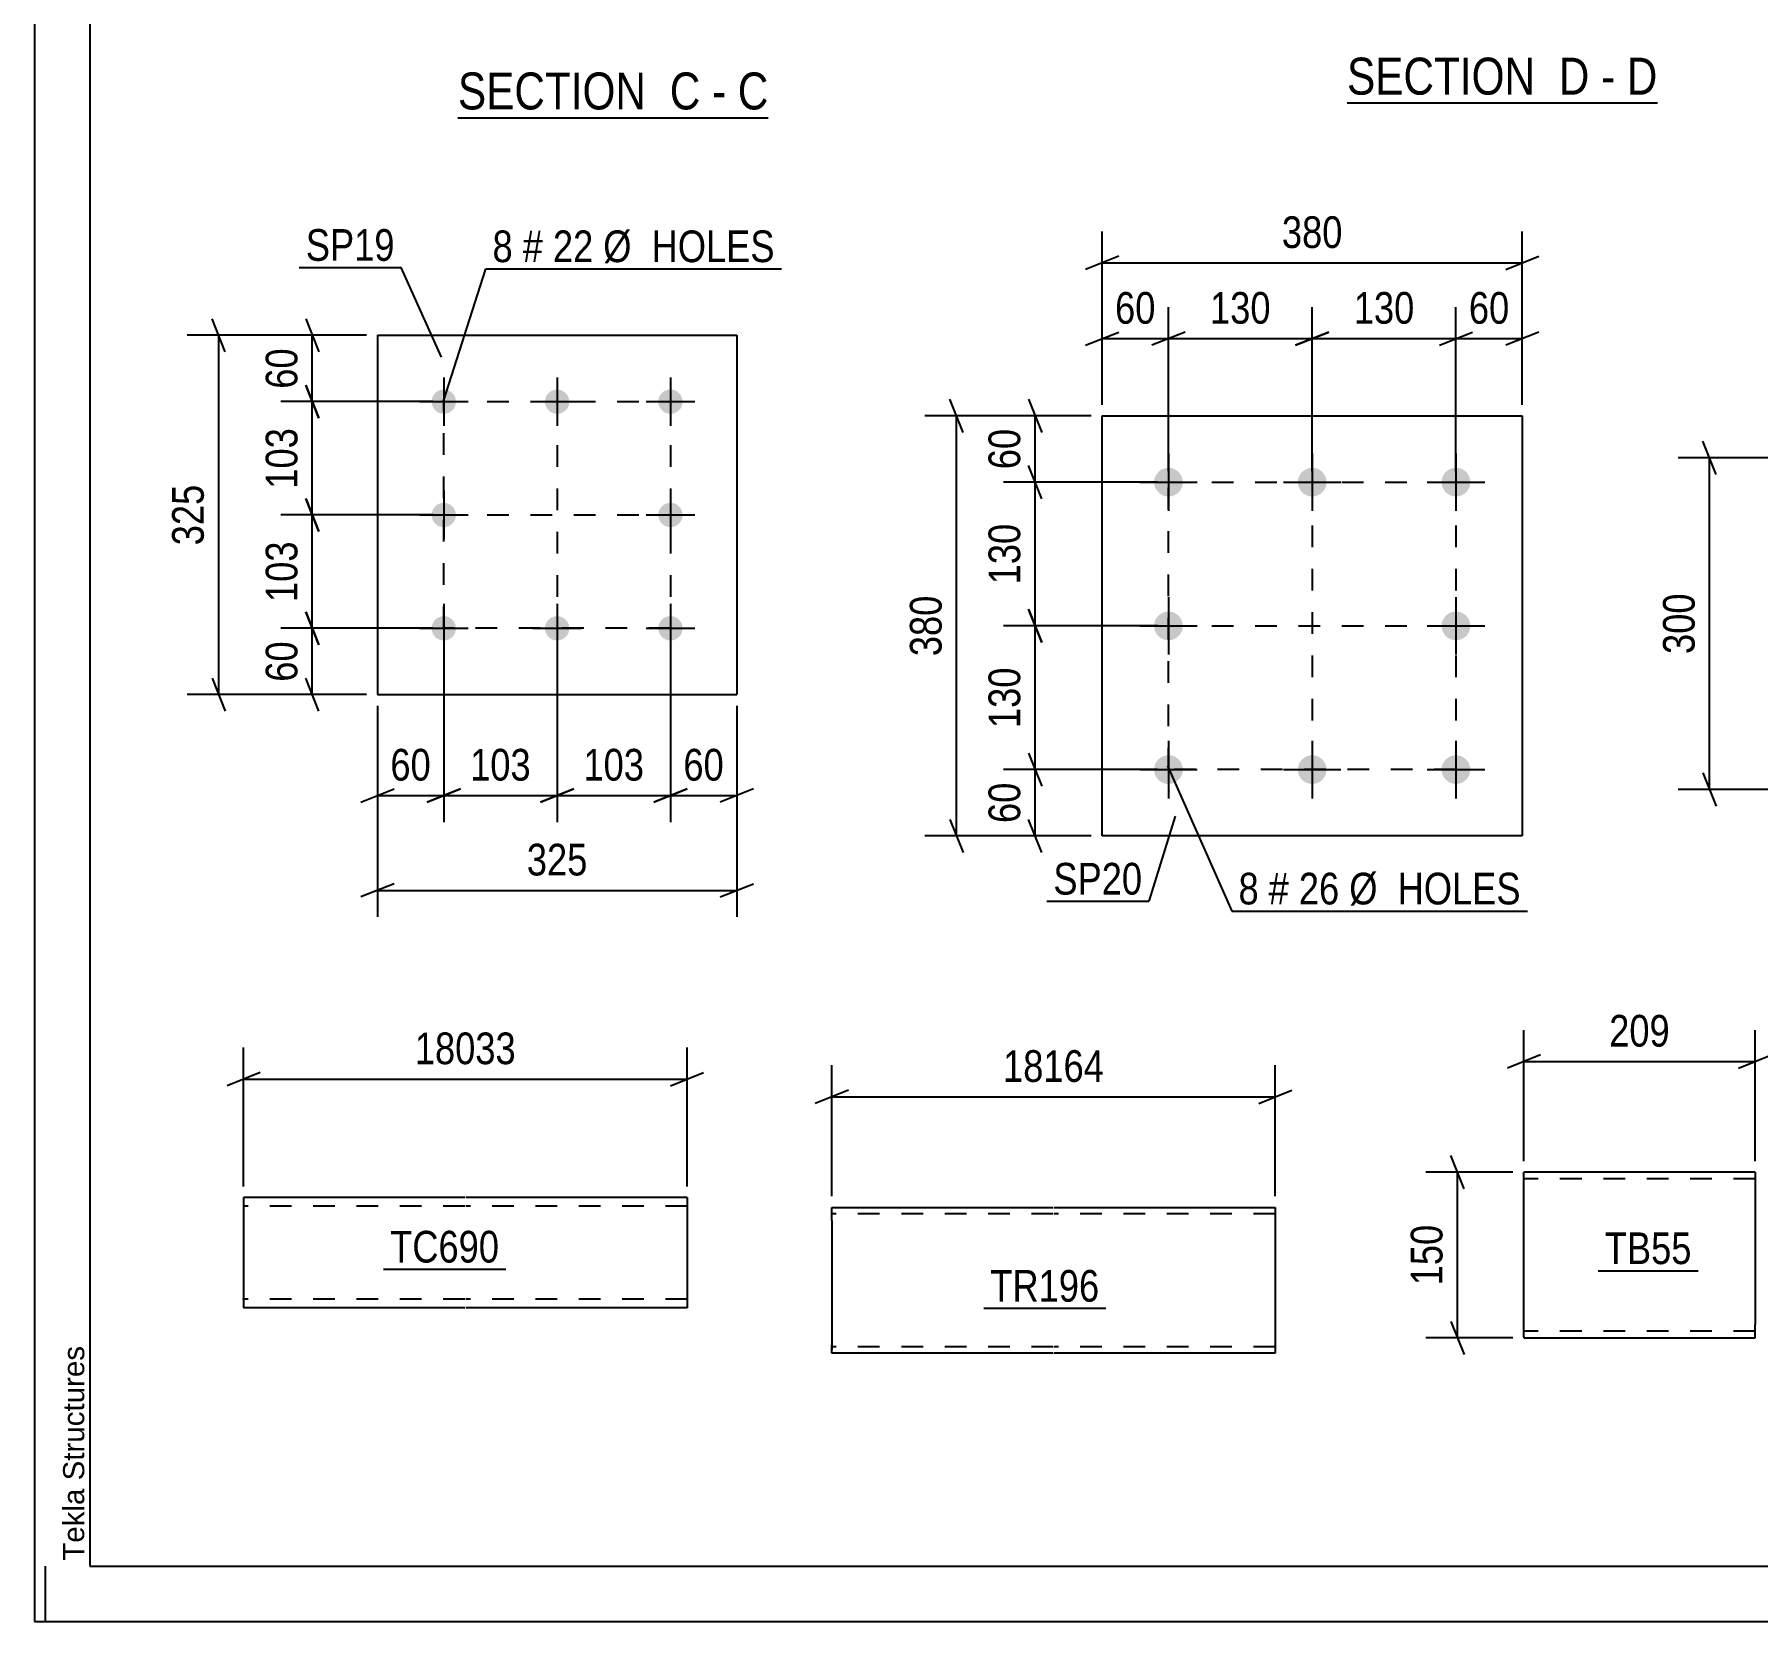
# Model space of a CAD drawing. Header units: millimetres. Extents: x 0 to 841, y 0 to 594.
# Drawn here: x 0 to 155.8, y 0 to 143.5 of the extents above; entities that cross this region are included whole.
import ezdxf

# ---------------------------------------------------------------- set-up
doc = ezdxf.new("R2010")
doc.units = ezdxf.units.MM
doc.linetypes.add('DXK_LINE_DOT2', pattern=[3.9198, 1.9599, -1.9599])
doc.styles.add('Arial', font='ARIAL.TTF', dxfattribs={"height": 0.2})
doc.styles.add('Arial Narrow', font='ARIALN.TTF', dxfattribs={"height": 0.2})

# ---------------------------------------------------------------- blocks, each defined once
blk = doc.blocks.new('Unknown-318885195-1133')
at = {"color": 5, "linetype": 'Continuous'}
for p, q in [((0, 594), (0, 0)), ((5, 589), (5, 5)), ((1, 0), (1, 5)), ((5, 5), (836, 5)), ((0, 0), (841, 0))]:
    blk.add_line(p, q, dxfattribs=at)
at = {"color": 174, "linetype": 'Continuous', "style": 'Arial'}
blk.add_text('Tekla Structures', height=1.9102, rotation=90, dxfattribs=at).set_placement((4.5, 5.5))
blk = doc.blocks.new('Unknown-318885195-13 - 5984')
at = {"color": 6, "linetype": 'Continuous'}
blk.add_line((38.3, 136.01), (66.37, 136.01), dxfattribs=at)
at = {"color": 0, "linetype": 'Continuous'}
for points in [[(56.41, 136.76), (56.41, 140.26), (38.3, 140.26), (38.3, 136.76)], [(60.23, 136.76), (60.23, 140.26), (57.46, 140.26), (57.46, 136.76)], [(62.56, 136.76), (62.56, 140.26), (61.28, 140.26), (61.28, 136.76)], [(66.37, 136.76), (66.37, 140.26), (63.61, 140.26), (63.61, 136.76)]]:
    blk.add_wipeout(points, dxfattribs=at)
at = {"color": 7, "linetype": 'Continuous', "style": 'Arial Narrow'}
for s, p in [('SECTION ', (38.3, 136.76)), ('C', (57.46, 136.76)), ('C', (63.61, 136.76)), ('-', (61.28, 136.76))]:
    blk.add_text(s, height=3.34, dxfattribs=at).set_placement(p)
blk = doc.blocks.new('Unknown-318885195-14 - 6169')
at = {"color": 6, "linetype": 'Continuous'}
blk.add_line((118.71, 137.35), (146.78, 137.35), dxfattribs=at)
at = {"color": 0, "linetype": 'Continuous'}
for points in [[(136.81, 138.1), (136.81, 141.6), (118.71, 141.6), (118.71, 138.1)], [(140.63, 138.1), (140.63, 141.6), (137.86, 141.6), (137.86, 138.1)], [(142.96, 138.1), (142.96, 141.6), (141.68, 141.6), (141.68, 138.1)], [(146.78, 138.1), (146.78, 141.6), (144.01, 141.6), (144.01, 138.1)]]:
    blk.add_wipeout(points, dxfattribs=at)
at = {"color": 7, "linetype": 'Continuous', "style": 'Arial Narrow'}
for s, p in [('SECTION ', (118.71, 138.1)), ('D', (137.86, 138.1)), ('D', (144.01, 138.1)), ('-', (141.68, 138.1))]:
    blk.add_text(s, height=3.34, dxfattribs=at).set_placement(p)
blk = doc.blocks.new('Bolt-318885195-1804 - 1755')
at = {"linetype": 'Continuous'}
for points in [[(37.02, 111.43, -1), (37.02, 109.23, -1)], [(47.27, 111.43, -1), (47.27, 109.23, -1)], [(57.52, 111.43, -1), (57.52, 109.23, -1)], [(37.02, 101.18, -1), (37.02, 98.98, -1)], [(57.52, 101.18, -1), (57.52, 98.98, -1)], [(37.02, 90.93, -1), (37.02, 88.73, -1)], [(47.27, 90.93, -1), (47.27, 88.73, -1)], [(57.52, 90.93, -1), (57.52, 88.73, -1)]]:
    blk.add_hatch(color=1, dxfattribs=at).paths.add_polyline_path(points)
at = {"color": 1, "linetype": 'Continuous'}
for p, q in [((37.02, 112.53), (37.02, 108.13)), ((47.27, 112.53), (47.27, 108.13)), ((57.52, 112.53), (57.52, 108.13)), ((34.82, 110.33), (39.22, 110.33)), ((45.07, 110.33), (49.47, 110.33)), ((55.32, 110.33), (59.72, 110.33)), ((37.02, 102.28), (37.02, 97.88)), ((57.52, 102.28), (57.52, 97.88)), ((34.82, 100.08), (39.22, 100.08)), ((55.32, 100.08), (59.72, 100.08)), ((37.02, 92.03), (37.02, 87.63)), ((47.27, 92.03), (47.27, 87.63)), ((57.52, 92.03), (57.52, 87.63)), ((34.82, 89.83), (39.22, 89.83)), ((45.07, 89.83), (49.47, 89.83)), ((55.32, 89.83), (59.72, 89.83))]:
    blk.add_line(p, q, dxfattribs=at)
blk = doc.blocks.new('Part-318885195-1771 - 1755')
at = {"color": 2, "linetype": 'Continuous'}
for p, q in [((31.02, 116.33), (31.02, 83.83)), ((31.02, 116.33), (63.52, 116.33)), ((63.52, 116.33), (63.52, 83.83)), ((31.02, 83.83), (63.52, 83.83))]:
    blk.add_line(p, q, dxfattribs=at)
blk = doc.blocks.new('Part-318885195-1685 - 1670')
at = {"color": 2, "linetype": 'Continuous'}
for p, q in [((155.61, 40.65), (134.71, 40.65)), ((134.71, 25.74), (134.71, 40.65)), ((155.61, 40.65), (155.61, 26.85)), ((155.61, 25.65), (155.61, 26.85)), ((134.71, 25.74), (134.71, 25.65)), ((134.71, 25.65), (155.61, 25.65))]:
    blk.add_line(p, q, dxfattribs=at)
at = {"color": 7, "linetype": 'DXK_LINE_DOT2'}
for p, q in [((155.61, 40.05), (134.71, 40.05)), ((155.61, 26.29), (155.61, 26.62)), ((134.71, 26.25), (134.71, 26.29)), ((155.61, 26.25), (134.71, 26.25)), ((155.61, 26.25), (155.61, 26.29))]:
    blk.add_line(p, q, dxfattribs=at)
blk = doc.blocks.new('Bolt-318885195-1551 - 1489')
at = {"linetype": 'Continuous'}
for points in [[(102.56, 104.35, -1), (102.56, 101.75, -1)], [(115.56, 104.35, -1), (115.56, 101.75, -1)], [(128.56, 104.35, -1), (128.56, 101.75, -1)], [(102.56, 91.35, -1), (102.56, 88.75, -1)], [(128.56, 91.35, -1), (128.56, 88.75, -1)], [(102.56, 78.35, -1), (102.56, 75.75, -1)], [(115.56, 78.35, -1), (115.56, 75.75, -1)], [(128.56, 78.35, -1), (128.56, 75.75, -1)]]:
    blk.add_hatch(color=1, dxfattribs=at).paths.add_polyline_path(points)
at = {"color": 1, "linetype": 'Continuous'}
for p, q in [((102.56, 105.65), (102.56, 100.45)), ((115.56, 105.65), (115.56, 100.45)), ((128.56, 105.65), (128.56, 100.45)), ((99.96, 103.05), (105.16, 103.05)), ((112.96, 103.05), (118.16, 103.05)), ((125.96, 103.05), (131.16, 103.05)), ((102.56, 92.65), (102.56, 87.45)), ((128.56, 92.65), (128.56, 87.45)), ((99.96, 90.05), (105.16, 90.05)), ((125.96, 90.05), (131.16, 90.05)), ((102.56, 79.65), (102.56, 74.45)), ((115.56, 79.65), (115.56, 74.45)), ((128.56, 79.65), (128.56, 74.45)), ((99.96, 77.05), (105.16, 77.05)), ((112.96, 77.05), (118.16, 77.05)), ((125.96, 77.05), (131.16, 77.05))]:
    blk.add_line(p, q, dxfattribs=at)
blk = doc.blocks.new('Part-318885195-1566 - 1489')
at = {"color": 2, "linetype": 'Continuous'}
for p, q in [((96.56, 71.05), (96.56, 109.05)), ((96.56, 109.05), (134.56, 109.05)), ((134.56, 109.05), (134.56, 71.05)), ((134.56, 71.05), (96.56, 71.05))]:
    blk.add_line(p, q, dxfattribs=at)
blk = doc.blocks.new('Part-318885195-1242 - 1225')
at = {"color": 2, "linetype": 'Continuous'}
for p, q in [((72.12, 36.26), (72.12, 37.46)), ((72.12, 37.46), (92.12, 37.46)), ((92.22, 37.46), (112.22, 37.46)), ((112.22, 37.46), (112.22, 37.37)), ((72.12, 36.26), (72.12, 25)), ((112.22, 37.37), (112.22, 36.26)), ((112.22, 36.26), (112.22, 24.26)), ((72.12, 24.35), (72.12, 25)), ((72.12, 24.26), (72.12, 24.35)), ((92.12, 24.26), (72.12, 24.26)), ((112.22, 24.26), (92.22, 24.26))]:
    blk.add_line(p, q, dxfattribs=at)
at = {"color": 7, "linetype": 'DXK_LINE_DOT2'}
for p, q in [((92.12, 36.86), (72.12, 36.86)), ((112.22, 36.86), (92.22, 36.86)), ((112.22, 37.11), (112.22, 36.26)), ((72.12, 25), (72.12, 24.61)), ((112.22, 24.91), (112.22, 25)), ((72.12, 24.86), (72.12, 24.91)), ((92.12, 24.86), (72.12, 24.86)), ((112.22, 24.86), (92.22, 24.86)), ((112.22, 24.86), (112.22, 24.91)), ((112.22, 24.86), (112.22, 24.91))]:
    blk.add_line(p, q, dxfattribs=at)
blk = doc.blocks.new('Part-318885195-4227 - 4221')
at = {"color": 2, "linetype": 'Continuous'}
for p, q in [((38.92, 38.36), (18.92, 38.36)), ((18.92, 38.36), (18.92, 28.36)), ((59.02, 38.36), (39.02, 38.36)), ((59.02, 38.36), (59.02, 36.76)), ((59.02, 36.76), (59.02, 28.36)), ((38.92, 28.36), (18.92, 28.36)), ((59.02, 28.36), (39.02, 28.36))]:
    blk.add_line(p, q, dxfattribs=at)
at = {"color": 7, "linetype": 'DXK_LINE_DOT2'}
for p, q in [((38.92, 37.56), (18.92, 37.56)), ((59.02, 37.56), (39.02, 37.56)), ((18.92, 29.16), (18.92, 29.22)), ((38.92, 29.16), (18.92, 29.16)), ((59.02, 29.16), (39.02, 29.16)), ((59.02, 29.16), (59.02, 29.22))]:
    blk.add_line(p, q, dxfattribs=at)
blk = doc.blocks.new('Rectangle-318885195-1891 - 1755')
at = {"color": 1, "linetype": 'DXK_LINE_DOT2'}
blk.add_lwpolyline([(37.02, 110.33), (57.52, 110.33), (57.52, 89.83), (37.02, 89.83), (37.02, 110.33)], close=True, dxfattribs=at)
blk = doc.blocks.new('Line-318885195-1877 - 1755')
at = {"color": 1, "linetype": 'DXK_LINE_DOT2'}
blk.add_line((37.02, 100.08), (57.52, 100.08), dxfattribs=at)
blk = doc.blocks.new('Rectangle-318885195-1655 - 1489')
at = {"color": 1, "linetype": 'DXK_LINE_DOT2'}
blk.add_lwpolyline([(102.56, 103.05), (128.56, 103.05), (128.56, 77.05), (102.56, 77.05), (102.56, 103.05)], close=True, dxfattribs=at)
blk = doc.blocks.new('Line-318885195-1884 - 1755')
at = {"color": 1, "linetype": 'DXK_LINE_DOT2'}
blk.add_line((47.27, 110.33), (47.27, 89.83), dxfattribs=at)
blk = doc.blocks.new('Line-318885195-1639 - 1489')
at = {"color": 1, "linetype": 'DXK_LINE_DOT2'}
blk.add_line((115.56, 103.05), (115.56, 77.05), dxfattribs=at)
blk = doc.blocks.new('Line-318885195-1647 - 1489')
at = {"color": 1, "linetype": 'DXK_LINE_DOT2'}
blk.add_line((102.56, 90.05), (128.56, 90.05), dxfattribs=at)
blk = doc.blocks.new('StraightDimension-318885195-1816 - 1755')
at = {"color": 7, "linetype": 'Continuous'}
for p, q in [((24.53, 91.33), (25.73, 88.33)), ((36.02, 89.83), (22.28, 89.83)), ((25.13, 83.83), (25.13, 89.83)), ((25.73, 82.33), (24.53, 85.33)), ((30.02, 83.83), (22.28, 83.83))]:
    blk.add_line(p, q, dxfattribs=at)
at = {"color": 0}
blk.add_wipeout([(24.38, 89.26), (20.18, 89.26), (20.18, 84.4), (24.38, 84.4)], dxfattribs=at)
at = {"color": 3, "style": 'Arial Narrow'}
blk.add_text('60', height=2.863, rotation=90.0002, dxfattribs=at).set_placement((23.78, 85))
blk = doc.blocks.new('StraightDimension-318885195-1806 - 1755')
at = {"color": 7, "linetype": 'Continuous'}
for p, q in [((24.53, 117.83), (25.73, 114.83)), ((30.02, 116.33), (22.28, 116.33)), ((25.13, 110.33), (25.13, 116.33)), ((25.73, 108.83), (24.53, 111.83)), ((36.02, 110.33), (22.28, 110.33))]:
    blk.add_line(p, q, dxfattribs=at)
at = {"color": 0}
blk.add_wipeout([(24.38, 115.76), (20.18, 115.76), (20.18, 110.9), (24.38, 110.9)], dxfattribs=at)
at = {"color": 3, "style": 'Arial Narrow'}
blk.add_text('60', height=2.863, rotation=90.0002, dxfattribs=at).set_placement((23.78, 111.5))
blk = doc.blocks.new('StraightDimension-318885195-1831 - 1755')
at = {"color": 7, "linetype": 'Continuous'}
for p, q in [((31.02, 82.83), (31.02, 63.73)), ((63.52, 82.83), (63.52, 63.73)), ((32.52, 66.73), (29.52, 65.53)), ((31.02, 66.13), (63.52, 66.13)), ((62.02, 65.53), (65.02, 66.73))]:
    blk.add_line(p, q, dxfattribs=at)
at = {"color": 0}
blk.add_wipeout([(50.61, 66.88), (50.61, 71.08), (43.93, 71.08), (43.93, 66.88)], dxfattribs=at)
at = {"color": 3, "style": 'Arial Narrow'}
blk.add_text('325', height=2.863, dxfattribs=at).set_placement((44.53, 67.48))
blk = doc.blocks.new('StraightDimension-318885195-18808 - 1755')
at = {"color": 7, "linetype": 'Continuous'}
for p, q in [((24.53, 111.83), (25.73, 108.83)), ((36.02, 110.33), (22.28, 110.33)), ((25.13, 100.08), (25.13, 110.33)), ((25.73, 98.58), (24.53, 101.58)), ((36.02, 100.08), (22.28, 100.08))]:
    blk.add_line(p, q, dxfattribs=at)
at = {"color": 0}
blk.add_wipeout([(24.38, 108.55), (20.18, 108.55), (20.18, 101.86), (24.38, 101.86)], dxfattribs=at)
at = {"color": 3, "style": 'Arial Narrow'}
blk.add_text('103', height=2.863, rotation=90.0002, dxfattribs=at).set_placement((23.78, 102.46))
blk = doc.blocks.new('StraightDimension-318885195-1846 - 1755')
at = {"color": 7, "linetype": 'Continuous'}
for p, q in [((57.52, 88.83), (57.52, 72.31)), ((63.52, 82.83), (63.52, 72.31)), ((56.02, 74.11), (59.02, 75.31)), ((65.02, 75.31), (62.02, 74.11)), ((57.52, 74.71), (63.52, 74.71))]:
    blk.add_line(p, q, dxfattribs=at)
at = {"color": 0}
blk.add_wipeout([(62.95, 75.46), (62.95, 79.66), (58.09, 79.66), (58.09, 75.46)], dxfattribs=at)
at = {"color": 3, "style": 'Arial Narrow'}
blk.add_text('60', height=2.863, dxfattribs=at).set_placement((58.69, 76.06))
blk = doc.blocks.new('StraightDimension-318885195-18830 - 1755')
at = {"color": 7, "linetype": 'Continuous'}
for p, q in [((47.27, 88.83), (47.27, 72.31)), ((57.52, 88.83), (57.52, 72.31)), ((45.77, 74.11), (48.77, 75.31)), ((59.02, 75.31), (56.02, 74.11)), ((47.27, 74.71), (57.52, 74.71))]:
    blk.add_line(p, q, dxfattribs=at)
at = {"color": 0}
blk.add_wipeout([(55.74, 75.46), (55.74, 79.66), (49.05, 79.66), (49.05, 75.46)], dxfattribs=at)
at = {"color": 3, "style": 'Arial Narrow'}
blk.add_text('103', height=2.863, dxfattribs=at).set_placement((49.65, 76.06))
blk = doc.blocks.new('StraightDimension-318885195-1856 - 1755')
at = {"color": 7, "linetype": 'Continuous'}
for p, q in [((37.02, 88.83), (37.02, 72.31)), ((31.02, 82.83), (31.02, 72.31)), ((29.52, 74.11), (32.52, 75.31)), ((38.52, 75.31), (35.52, 74.11)), ((31.02, 74.71), (37.02, 74.71))]:
    blk.add_line(p, q, dxfattribs=at)
at = {"color": 0}
blk.add_wipeout([(36.45, 75.46), (36.45, 79.66), (31.59, 79.66), (31.59, 75.46)], dxfattribs=at)
at = {"color": 3, "style": 'Arial Narrow'}
blk.add_text('60', height=2.863, dxfattribs=at).set_placement((32.19, 76.06))
blk = doc.blocks.new('StraightDimension-318885195-1867 - 1755')
at = {"color": 7, "linetype": 'Continuous'}
for p, q in [((17.26, 114.83), (16.06, 117.83)), ((30.02, 116.33), (13.81, 116.33)), ((16.66, 83.83), (16.66, 116.33)), ((16.06, 85.33), (17.26, 82.33)), ((30.02, 83.83), (13.81, 83.83))]:
    blk.add_line(p, q, dxfattribs=at)
at = {"color": 0}
blk.add_wipeout([(15.91, 103.42), (11.71, 103.42), (11.71, 96.74), (15.91, 96.74)], dxfattribs=at)
at = {"color": 3, "style": 'Arial Narrow'}
blk.add_text('325', height=2.863, rotation=90.0002, dxfattribs=at).set_placement((15.31, 97.34))
blk = doc.blocks.new('StraightDimension-318885195-18806 - 1755')
at = {"color": 7, "linetype": 'Continuous'}
for p, q in [((24.53, 101.58), (25.73, 98.58)), ((36.02, 100.08), (22.28, 100.08)), ((25.13, 89.83), (25.13, 100.08)), ((25.73, 88.33), (24.53, 91.33)), ((36.02, 89.83), (22.28, 89.83))]:
    blk.add_line(p, q, dxfattribs=at)
at = {"color": 0}
blk.add_wipeout([(24.38, 98.3), (20.18, 98.3), (20.18, 91.61), (24.38, 91.61)], dxfattribs=at)
at = {"color": 3, "style": 'Arial Narrow'}
blk.add_text('103', height=2.863, rotation=90.0002, dxfattribs=at).set_placement((23.78, 92.21))
blk = doc.blocks.new('StraightDimension-318885195-18828 - 1755')
at = {"color": 7, "linetype": 'Continuous'}
for p, q in [((37.02, 88.83), (37.02, 72.31)), ((47.27, 88.83), (47.27, 72.31)), ((35.52, 74.11), (38.52, 75.31)), ((48.77, 75.31), (45.77, 74.11)), ((37.02, 74.71), (47.27, 74.71))]:
    blk.add_line(p, q, dxfattribs=at)
at = {"color": 0}
blk.add_wipeout([(45.49, 75.46), (45.49, 79.66), (38.8, 79.66), (38.8, 75.46)], dxfattribs=at)
at = {"color": 3, "style": 'Arial Narrow'}
blk.add_text('103', height=2.863, dxfattribs=at).set_placement((39.4, 76.06))
blk = doc.blocks.new('StraightDimension-318885195-1687 - 1670')
at = {"color": 7, "linetype": 'Continuous'}
for p, q in [((129.29, 39.15), (128.09, 42.15)), ((133.71, 40.65), (125.84, 40.65)), ((128.69, 25.65), (128.69, 40.65)), ((128.09, 27.15), (129.29, 24.15)), ((133.71, 25.65), (125.84, 25.65))]:
    blk.add_line(p, q, dxfattribs=at)
at = {"color": 0}
blk.add_wipeout([(127.94, 36.49), (123.74, 36.49), (123.74, 29.81), (127.94, 29.81)], dxfattribs=at)
at = {"color": 3, "style": 'Arial Narrow'}
blk.add_text('150', height=2.863, rotation=90.0002, dxfattribs=at).set_placement((127.34, 30.41))
blk = doc.blocks.new('StraightDimension-318885195-1698 - 1670')
at = {"color": 7, "linetype": 'Continuous'}
for p, q in [((134.71, 41.65), (134.71, 53.5)), ((155.61, 41.65), (155.61, 53.5)), ((136.21, 51.25), (133.21, 50.05)), ((134.71, 50.65), (155.61, 50.65)), ((154.11, 50.05), (157.11, 51.25))]:
    blk.add_line(p, q, dxfattribs=at)
at = {"color": 0}
blk.add_wipeout([(148.5, 51.4), (148.5, 55.6), (141.82, 55.6), (141.82, 51.4)], dxfattribs=at)
at = {"color": 3, "style": 'Arial Narrow'}
blk.add_text('209', height=2.863, dxfattribs=at).set_placement((142.42, 52))
blk = doc.blocks.new('StraightDimension-318885195-18734 - 1489')
at = {"color": 7, "linetype": 'Continuous'}
for p, q in [((102.56, 104.05), (102.56, 118.88)), ((115.56, 104.05), (115.56, 118.88)), ((104.06, 116.63), (101.06, 115.43)), ((102.56, 116.03), (115.56, 116.03)), ((114.06, 115.43), (117.06, 116.63))]:
    blk.add_line(p, q, dxfattribs=at)
at = {"color": 0}
blk.add_wipeout([(112.4, 116.78), (112.4, 120.98), (105.72, 120.98), (105.72, 116.78)], dxfattribs=at)
at = {"color": 3, "style": 'Arial Narrow'}
blk.add_text('130', height=2.863, dxfattribs=at).set_placement((106.32, 117.38))
blk = doc.blocks.new('StraightDimension-318885195-1568 - 1489')
at = {"color": 7, "linetype": 'Continuous'}
for p, q in [((96.56, 110.05), (96.56, 118.88)), ((102.56, 104.05), (102.56, 118.88)), ((95.06, 115.43), (98.06, 116.63)), ((96.56, 116.03), (102.56, 116.03)), ((104.06, 116.63), (101.06, 115.43))]:
    blk.add_line(p, q, dxfattribs=at)
at = {"color": 0}
blk.add_wipeout([(101.99, 116.78), (101.99, 120.98), (97.13, 120.98), (97.13, 116.78)], dxfattribs=at)
at = {"color": 3, "style": 'Arial Narrow'}
blk.add_text('60', height=2.863, dxfattribs=at).set_placement((97.73, 117.38))
blk = doc.blocks.new('StraightDimension-318885195-1582 - 1489')
at = {"color": 7, "linetype": 'Continuous'}
for p, q in [((128.56, 104.05), (128.56, 118.88)), ((134.56, 110.05), (134.56, 118.88)), ((127.06, 115.43), (130.06, 116.63)), ((128.56, 116.03), (134.56, 116.03)), ((136.06, 116.63), (133.06, 115.43))]:
    blk.add_line(p, q, dxfattribs=at)
at = {"color": 0}
blk.add_wipeout([(133.99, 116.78), (133.99, 120.98), (129.13, 120.98), (129.13, 116.78)], dxfattribs=at)
at = {"color": 3, "style": 'Arial Narrow'}
blk.add_text('60', height=2.863, dxfattribs=at).set_placement((129.73, 117.38))
blk = doc.blocks.new('StraightDimension-318885195-1593 - 1489')
at = {"color": 7, "linetype": 'Continuous'}
for p, q in [((89.9, 78.55), (91.1, 75.55)), ((101.56, 77.05), (87.65, 77.05)), ((90.5, 71.05), (90.5, 77.05)), ((91.1, 69.55), (89.9, 72.55)), ((95.56, 71.05), (87.65, 71.05))]:
    blk.add_line(p, q, dxfattribs=at)
at = {"color": 0}
blk.add_wipeout([(89.75, 76.48), (85.55, 76.48), (85.55, 71.62), (89.75, 71.62)], dxfattribs=at)
at = {"color": 3, "style": 'Arial Narrow'}
blk.add_text('60', height=2.863, rotation=90.0002, dxfattribs=at).set_placement((89.15, 72.22))
blk = doc.blocks.new('StraightDimension-318885195-1607 - 1489')
at = {"color": 7, "linetype": 'Continuous'}
for p, q in [((89.9, 110.55), (91.1, 107.55)), ((95.56, 109.05), (87.65, 109.05)), ((90.5, 103.05), (90.5, 109.05)), ((91.1, 101.55), (89.9, 104.55)), ((101.56, 103.05), (87.65, 103.05))]:
    blk.add_line(p, q, dxfattribs=at)
at = {"color": 0}
blk.add_wipeout([(89.75, 108.48), (85.55, 108.48), (85.55, 103.62), (89.75, 103.62)], dxfattribs=at)
at = {"color": 3, "style": 'Arial Narrow'}
blk.add_text('60', height=2.863, rotation=90.0002, dxfattribs=at).set_placement((89.15, 104.22))
blk = doc.blocks.new('StraightDimension-318885195-1618 - 1489')
at = {"color": 7, "linetype": 'Continuous'}
for p, q in [((96.56, 110.05), (96.56, 125.73)), ((134.56, 110.05), (134.56, 125.73)), ((98.06, 123.48), (95.06, 122.28)), ((133.06, 122.28), (136.06, 123.48)), ((96.56, 122.88), (134.56, 122.88))]:
    blk.add_line(p, q, dxfattribs=at)
at = {"color": 0}
blk.add_wipeout([(118.9, 123.63), (118.9, 127.83), (112.22, 127.83), (112.22, 123.63)], dxfattribs=at)
at = {"color": 3, "style": 'Arial Narrow'}
blk.add_text('380', height=2.863, dxfattribs=at).set_placement((112.82, 124.23))
blk = doc.blocks.new('StraightDimension-318885195-1629 - 1489')
at = {"color": 7, "linetype": 'Continuous'}
for p, q in [((83.99, 107.55), (82.79, 110.55)), ((95.56, 109.05), (80.54, 109.05)), ((83.39, 71.05), (83.39, 109.05)), ((82.79, 72.55), (83.99, 69.55)), ((95.56, 71.05), (80.54, 71.05))]:
    blk.add_line(p, q, dxfattribs=at)
at = {"color": 0}
blk.add_wipeout([(82.64, 93.39), (78.44, 93.39), (78.44, 86.71), (82.64, 86.71)], dxfattribs=at)
at = {"color": 3, "style": 'Arial Narrow'}
blk.add_text('380', height=2.863, rotation=90.0002, dxfattribs=at).set_placement((82.04, 87.31))
blk = doc.blocks.new('StraightDimension-318885195-18736 - 1489')
at = {"color": 7, "linetype": 'Continuous'}
for p, q in [((115.56, 104.05), (115.56, 118.88)), ((128.56, 104.05), (128.56, 118.88)), ((117.06, 116.63), (114.06, 115.43)), ((115.56, 116.03), (128.56, 116.03)), ((127.06, 115.43), (130.06, 116.63))]:
    blk.add_line(p, q, dxfattribs=at)
at = {"color": 0}
blk.add_wipeout([(125.4, 116.78), (125.4, 120.98), (118.72, 120.98), (118.72, 116.78)], dxfattribs=at)
at = {"color": 3, "style": 'Arial Narrow'}
blk.add_text('130', height=2.863, dxfattribs=at).set_placement((119.32, 117.38))
blk = doc.blocks.new('StraightDimension-318885195-18750 - 1489')
at = {"color": 7, "linetype": 'Continuous'}
for p, q in [((91.1, 88.55), (89.9, 91.55)), ((101.56, 90.05), (87.65, 90.05)), ((90.5, 77.05), (90.5, 90.05)), ((89.9, 78.55), (91.1, 75.55)), ((101.56, 77.05), (87.65, 77.05))]:
    blk.add_line(p, q, dxfattribs=at)
at = {"color": 0}
blk.add_wipeout([(89.75, 86.89), (85.55, 86.89), (85.55, 80.21), (89.75, 80.21)], dxfattribs=at)
at = {"color": 3, "style": 'Arial Narrow'}
blk.add_text('130', height=2.863, rotation=90.0002, dxfattribs=at).set_placement((89.15, 80.81))
blk = doc.blocks.new('StraightDimension-318885195-18752 - 1489')
at = {"color": 7, "linetype": 'Continuous'}
for p, q in [((91.1, 101.55), (89.9, 104.55)), ((101.56, 103.05), (87.65, 103.05)), ((90.5, 90.05), (90.5, 103.05)), ((89.9, 91.55), (91.1, 88.55)), ((101.56, 90.05), (87.65, 90.05))]:
    blk.add_line(p, q, dxfattribs=at)
at = {"color": 0}
blk.add_wipeout([(89.75, 99.89), (85.55, 99.89), (85.55, 93.21), (89.75, 93.21)], dxfattribs=at)
at = {"color": 3, "style": 'Arial Narrow'}
blk.add_text('130', height=2.863, rotation=90.0002, dxfattribs=at).set_placement((89.15, 93.81))
blk = doc.blocks.new('StraightDimension-318885195-1320 - 1225')
at = {"color": 7, "linetype": 'Continuous'}
for p, q in [((72.12, 38.46), (72.12, 50.31)), ((112.22, 38.46), (112.22, 50.31)), ((73.62, 48.06), (70.62, 46.86)), ((72.12, 47.46), (112.22, 47.46)), ((110.72, 46.86), (113.72, 48.06))]:
    blk.add_line(p, q, dxfattribs=at)
at = {"color": 0}
blk.add_wipeout([(97.34, 48.21), (97.34, 52.41), (87, 52.41), (87, 48.21)], dxfattribs=at)
at = {"color": 3, "style": 'Arial Narrow'}
blk.add_text('18164', height=2.863, dxfattribs=at).set_placement((87.6, 48.81))
blk = doc.blocks.new('StraightDimension-318885195-4230 - 4221')
at = {"color": 7, "linetype": 'Continuous'}
for p, q in [((18.92, 39.36), (18.92, 51.91)), ((59.02, 39.36), (59.02, 51.91)), ((20.42, 49.66), (17.42, 48.46)), ((18.92, 49.06), (59.02, 49.06)), ((57.52, 48.46), (60.52, 49.66))]:
    blk.add_line(p, q, dxfattribs=at)
at = {"color": 0}
blk.add_wipeout([(44.14, 49.81), (44.14, 54.01), (33.8, 54.01), (33.8, 49.81)], dxfattribs=at)
at = {"color": 3, "style": 'Arial Narrow'}
blk.add_text('18033', height=2.863, dxfattribs=at).set_placement((34.4, 50.41))
blk = doc.blocks.new('StraightDimension-318885195-4408 - 4265')
at = {"color": 7, "linetype": 'Continuous'}
for p, q in [((152.1, 103.75), (150.9, 106.75)), ((168.79, 105.25), (148.65, 105.25)), ((151.5, 75.25), (151.5, 105.25)), ((150.9, 76.75), (152.1, 73.75)), ((168.79, 75.25), (148.65, 75.25))]:
    blk.add_line(p, q, dxfattribs=at)
at = {"color": 0}
blk.add_wipeout([(150.75, 93.59), (146.55, 93.59), (146.55, 86.91), (150.75, 86.91)], dxfattribs=at)
at = {"color": 3, "style": 'Arial Narrow'}
blk.add_text('300', height=2.863, rotation=90.0002, dxfattribs=at).set_placement((150.15, 87.51))
blk = doc.blocks.new('Mark-318885195-1800 - 1755')
at = {"color": 0}
for points in [[(43.26, 122.95), (43.26, 125.95), (41.43, 125.95), (41.43, 122.95)], [(45.99, 122.95), (45.99, 125.95), (44.16, 125.95), (44.16, 122.95)], [(50.54, 122.95), (50.54, 125.95), (46.89, 125.95), (46.89, 122.95)], [(66.97, 122.95), (66.97, 125.95), (51.44, 125.95), (51.44, 122.95)]]:
    blk.add_wipeout(points, dxfattribs=at)
for points in [[(43.26, 122.95), (43.26, 125.95), (41.43, 125.95), (41.43, 122.95)], [(45.99, 122.95), (45.99, 125.95), (44.16, 125.95), (44.16, 122.95)], [(50.54, 122.95), (50.54, 125.95), (46.89, 125.95), (46.89, 122.95)], [(66.97, 122.95), (66.97, 125.95), (51.44, 125.95), (51.44, 122.95)]]:
    blk.add_wipeout(points, dxfattribs=at)
at = {"color": 7, "linetype": 'Continuous'}
for p, q in [((36.98, 110.37), (40.83, 122.35)), ((40.83, 122.35), (67.57, 122.35))]:
    blk.add_line(p, q, dxfattribs=at)
at = {"color": 3, "style": 'Arial Narrow'}
for s, height, p in [('8', 2.86, (41.43, 122.95)), ('#', 2.86, (44.16, 122.95)), ('22', 2.863, (46.89, 122.95)), ('Ø  HOLES', 2.863, (51.44, 122.95))]:
    blk.add_text(s, height=height, dxfattribs=at).set_placement(p)
blk = doc.blocks.new('Mark-318885195-1767 - 1755')
at = {"color": 0}
blk.add_wipeout([(32.58, 123.07), (32.58, 126.07), (24.54, 126.07), (24.54, 123.07)], dxfattribs=at)
blk.add_wipeout([(32.58, 123.07), (32.58, 126.07), (24.54, 126.07), (24.54, 123.07)], dxfattribs=at)
at = {"color": 30, "linetype": 'Continuous'}
for p in [(23.94, 122.47), (36.82, 114.34)]:
    blk.add_line(p, (33.18, 122.47), dxfattribs=at)
at = {"color": 3, "style": 'Arial Narrow'}
blk.add_text('SP19', height=2.863, dxfattribs=at).set_placement((24.54, 123.07))
blk = doc.blocks.new('Mark-318885195-1683 - 1670')
at = {"color": 0}
blk.add_wipeout([(149.88, 32.33), (149.88, 35.33), (142.02, 35.33), (142.02, 32.33)], dxfattribs=at)
blk.add_wipeout([(149.88, 32.33), (149.88, 35.33), (142.02, 35.33), (142.02, 32.33)], dxfattribs=at)
at = {"color": 30, "linetype": 'Continuous'}
blk.add_line((141.42, 31.73), (150.48, 31.73), dxfattribs=at)
at = {"color": 3, "style": 'Arial Narrow'}
blk.add_text('TB55', height=2.863, dxfattribs=at).set_placement((142.02, 32.33))
blk = doc.blocks.new('Mark-318885195-1547 - 1489')
at = {"color": 0}
for points in [[(110.72, 64.86), (110.72, 67.86), (108.9, 67.86), (108.9, 64.86)], [(113.45, 64.86), (113.45, 67.86), (111.62, 67.86), (111.62, 64.86)], [(118.01, 64.86), (118.01, 67.86), (114.35, 67.86), (114.35, 64.86)], [(134.44, 64.86), (134.44, 67.86), (118.91, 67.86), (118.91, 64.86)]]:
    blk.add_wipeout(points, dxfattribs=at)
for points in [[(110.72, 64.86), (110.72, 67.86), (108.9, 67.86), (108.9, 64.86)], [(113.45, 64.86), (113.45, 67.86), (111.62, 67.86), (111.62, 64.86)], [(118.01, 64.86), (118.01, 67.86), (114.35, 67.86), (114.35, 64.86)], [(134.44, 64.86), (134.44, 67.86), (118.91, 67.86), (118.91, 64.86)]]:
    blk.add_wipeout(points, dxfattribs=at)
at = {"color": 7, "linetype": 'Continuous'}
for p, q in [((102.46, 77.38), (108.3, 64.26)), ((108.3, 64.26), (135.04, 64.26))]:
    blk.add_line(p, q, dxfattribs=at)
at = {"color": 3, "style": 'Arial Narrow'}
for s, height, p in [('8', 2.86, (108.9, 64.86)), ('#', 2.86, (111.62, 64.86)), ('26', 2.863, (114.35, 64.86)), ('Ø  HOLES', 2.863, (118.91, 64.86))]:
    blk.add_text(s, height=height, dxfattribs=at).set_placement(p)
blk = doc.blocks.new('Mark-318885195-1562 - 1489')
at = {"color": 0}
blk.add_wipeout([(100.19, 65.75), (100.19, 68.75), (92.15, 68.75), (92.15, 65.75)], dxfattribs=at)
blk.add_wipeout([(100.19, 65.75), (100.19, 68.75), (92.15, 68.75), (92.15, 65.75)], dxfattribs=at)
at = {"color": 30, "linetype": 'Continuous'}
for p in [(103.17, 72.85), (91.55, 65.15)]:
    blk.add_line(p, (100.79, 65.15), dxfattribs=at)
at = {"color": 3, "style": 'Arial Narrow'}
blk.add_text('SP20', height=2.863, dxfattribs=at).set_placement((92.15, 65.75))
blk = doc.blocks.new('Mark-318885195-1239 - 1225')
at = {"color": 0}
blk.add_wipeout([(96.31, 28.93), (96.31, 31.93), (86.45, 31.93), (86.45, 28.93)], dxfattribs=at)
blk.add_wipeout([(96.31, 28.93), (96.31, 31.93), (86.45, 31.93), (86.45, 28.93)], dxfattribs=at)
at = {"color": 30, "linetype": 'Continuous'}
blk.add_line((85.85, 28.33), (96.91, 28.33), dxfattribs=at)
at = {"color": 3, "style": 'Arial Narrow'}
blk.add_text('TR196', height=2.863, dxfattribs=at).set_placement((86.45, 28.93))
blk = doc.blocks.new('Mark-318885195-4225 - 4221')
at = {"color": 0}
blk.add_wipeout([(42.03, 32.47), (42.03, 35.47), (32.17, 35.47), (32.17, 32.47)], dxfattribs=at)
blk.add_wipeout([(42.03, 32.47), (42.03, 35.47), (32.17, 35.47), (32.17, 32.47)], dxfattribs=at)
at = {"color": 30, "linetype": 'Continuous'}
blk.add_line((31.57, 31.87), (42.63, 31.87), dxfattribs=at)
at = {"color": 3, "style": 'Arial Narrow'}
blk.add_text('TC690', height=2.863, dxfattribs=at).set_placement((32.17, 32.47))

msp = doc.modelspace()

# ---------------------------------------------------------------- block references
for name in ['Unknown-318885195-1133', 'Part-318885195-1771 - 1755', 'Bolt-318885195-1804 - 1755', 'Rectangle-318885195-1891 - 1755', 'Line-318885195-1884 - 1755', 'Part-318885195-1566 - 1489', 'Bolt-318885195-1551 - 1489', 'Rectangle-318885195-1655 - 1489', 'Line-318885195-1639 - 1489', 'Line-318885195-1877 - 1755', 'Line-318885195-1647 - 1489', 'Part-318885195-1685 - 1670', 'Part-318885195-4227 - 4221', 'Part-318885195-1242 - 1225']:
    msp.add_blockref(name, (0, 0))

# ---------------------------------------------------------------- next in the draw order: block references
for name in ['Unknown-318885195-13 - 5984', 'Unknown-318885195-14 - 6169', 'Mark-318885195-1800 - 1755', 'StraightDimension-318885195-18734 - 1489', 'StraightDimension-318885195-1582 - 1489', 'StraightDimension-318885195-1806 - 1755', 'StraightDimension-318885195-4408 - 4265', 'StraightDimension-318885195-1816 - 1755', 'StraightDimension-318885195-1593 - 1489', 'Mark-318885195-1547 - 1489', 'StraightDimension-318885195-4230 - 4221', 'StraightDimension-318885195-1320 - 1225', 'StraightDimension-318885195-1687 - 1670', 'Mark-318885195-4225 - 4221', 'Mark-318885195-1683 - 1670', 'Mark-318885195-1239 - 1225']:
    msp.add_blockref(name, (0, 0))

# ---------------------------------------------------------------- next in the draw order: block references
for name in ['StraightDimension-318885195-1568 - 1489', 'StraightDimension-318885195-18808 - 1755', 'StraightDimension-318885195-1831 - 1755', 'StraightDimension-318885195-1698 - 1670']:
    msp.add_blockref(name, (0, 0))

# ---------------------------------------------------------------- next in the draw order: block references
for name in ['StraightDimension-318885195-1607 - 1489', 'StraightDimension-318885195-1856 - 1755', 'StraightDimension-318885195-1846 - 1755']:
    msp.add_blockref(name, (0, 0))

# ---------------------------------------------------------------- next in the draw order: block references
for name in ['StraightDimension-318885195-1618 - 1489', 'StraightDimension-318885195-1867 - 1755', 'StraightDimension-318885195-18830 - 1755']:
    msp.add_blockref(name, (0, 0))

# ---------------------------------------------------------------- next in the draw order: block references
for name in ['Mark-318885195-1767 - 1755', 'StraightDimension-318885195-18736 - 1489', 'StraightDimension-318885195-1629 - 1489', 'StraightDimension-318885195-18806 - 1755']:
    msp.add_blockref(name, (0, 0))

# ---------------------------------------------------------------- next in the draw order: block references
for name in ['StraightDimension-318885195-18750 - 1489', 'StraightDimension-318885195-18828 - 1755', 'Mark-318885195-1562 - 1489']:
    msp.add_blockref(name, (0, 0))

# ---------------------------------------------------------------- next in the draw order: block references
msp.add_blockref('StraightDimension-318885195-18752 - 1489', (0, 0))

doc.saveas('drawing.dxf')
